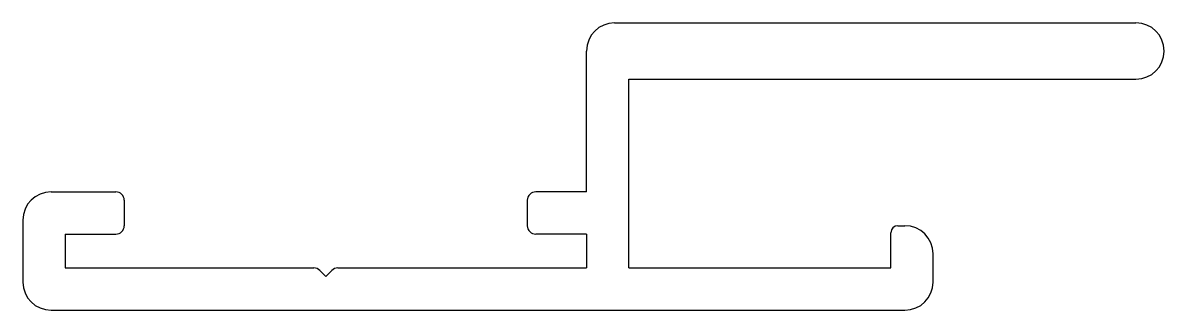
# Model space of a CAD drawing. Extents: x 1976.8 to 2017.3, y 2088.4 to 2098.6.
import ezdxf

# ---------------------------------------------------------------- set-up
doc = ezdxf.new("R2010")
doc.units = 0
doc.layers.get('0').update_dxf_attribs({"linetype": 'CONTINUOUS'})

msp = doc.modelspace()

# ---------------------------------------------------------------- linework, layer by layer
for p, q in [((1997.753, 2098.627), (2016.253, 2098.627)), ((1996.753, 2092.627), (1996.753, 2097.627)), ((1998.253, 2089.927), (1998.253, 2096.627)), ((1998.253, 2096.627), (2016.253, 2096.627)), ((1977.753, 2092.627), (1980.053, 2092.627)), ((1980.353, 2092.327), (1980.353, 2091.427)), ((1994.653, 2092.327), (1994.653, 2091.427)), ((1996.753, 2092.627), (1994.953, 2092.627)), ((1976.753, 2091.627), (1976.753, 2089.427)), ((2007.803, 2091.427), (2008.053, 2091.427)), ((1978.253, 2091.127), (1978.253, 2089.927)), ((1978.253, 2091.127), (1980.053, 2091.127)), ((1996.753, 2091.127), (1994.953, 2091.127)), ((1996.753, 2091.127), (1996.753, 2089.927)), ((2007.553, 2089.927), (2007.553, 2091.177)), ((2009.053, 2089.427), (2009.053, 2090.427)), ((1978.253, 2089.927), (1987.078, 2089.927)), ((1987.503, 2089.627), (1987.291, 2089.839)), ((1987.503, 2089.627), (1987.715, 2089.839)), ((1987.927, 2089.927), (1996.753, 2089.927)), ((1998.253, 2089.927), (2007.553, 2089.927)), ((1977.753, 2088.427), (2008.053, 2088.427))]:
    msp.add_line(p, q)
for centre, radius, start, end in [((1997.753, 2097.627), 1, 90, 180), ((2016.253, 2097.627), 1, 270, 90), ((1977.753, 2091.627), 1, 90, 180), ((1980.053, 2092.327), 0.3, 0, 90), ((1994.953, 2092.327), 0.3, 90, 180), ((1980.053, 2091.427), 0.3, 270, 360), ((1994.953, 2091.427), 0.3, 180, 270), ((2007.803, 2091.177), 0.25, 90, 180), ((2008.053, 2090.427), 1, 0, 90), ((1987.078, 2089.627), 0.3, 45, 90), ((1987.927, 2089.627), 0.3, 90, 135), ((1977.753, 2089.427), 1, 180, 270), ((2008.053, 2089.427), 1, 270, 0)]:
    msp.add_arc(centre, radius, start, end)

doc.saveas('drawing.dxf')
